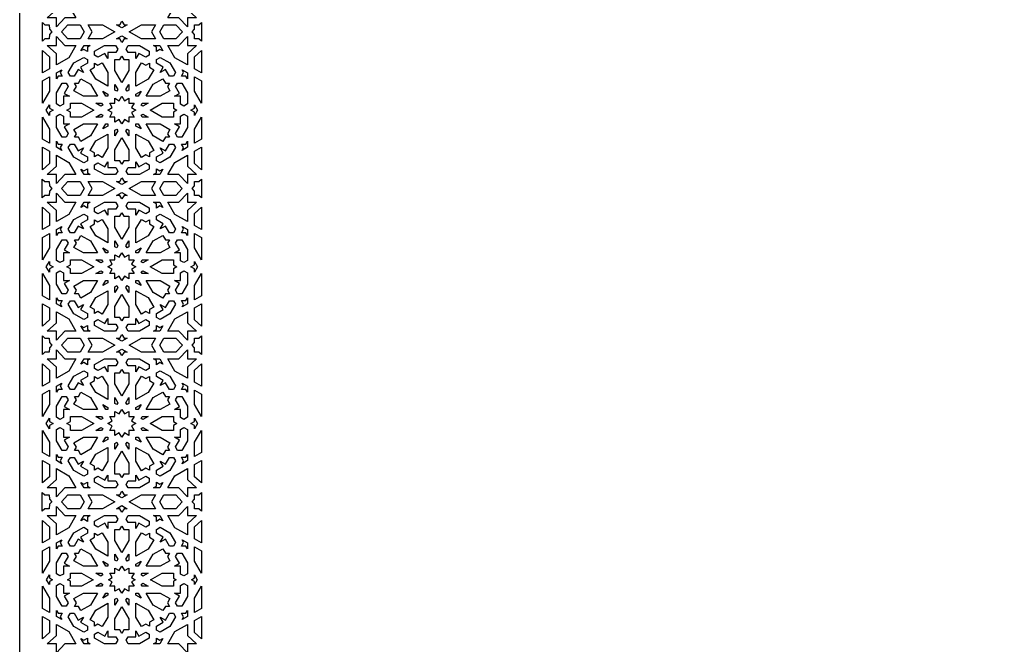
# Model space of a CAD drawing. Extents: x -430 to 430, y -1150 to 1150.
# Drawn here: x -430 to 0, y -28.9 to 246.4 of the extents above; entities that cross this region are included whole.
import ezdxf

# ---------------------------------------------------------------- set-up
doc = ezdxf.new("R2010")
doc.units = 0
doc.layers.add('LAYER_1', color=18, linetype='CONTINUOUS')

msp = doc.modelspace()

# ---------------------------------------------------------------- linework, layer by layer
at = {"layer": 'LAYER_1'}
for points in [[(-430, -1150), (430, -1150), (430, 1150), (-430, 1150)], [(-408.35, 252.46), (-405.2, 247.1), (-410.1, 247.1), (-413.8, 243.11), (-413.8, 247.1), (-417.85, 247.1), (-413.8, 250.74), (-413.8, 255.56)], [(-356.2, 250.74), (-352.14, 247.1), (-356.2, 247.1), (-356.2, 243.11), (-359.89, 247.1), (-364.8, 247.1), (-361.65, 252.46), (-356.2, 255.56)], [(-384.07, 244.05), (-382.64, 244.05), (-385, 242.71), (-387.36, 244.05), (-385.93, 244.05), (-385, 245.63)], [(-418.84, 244.05), (-416.96, 244.05), (-416.9, 242.14), (-415.83, 240.99), (-416.9, 239.84), (-416.96, 237.92), (-418.84, 237.92), (-419.98, 236.9), (-419.98, 245.08)], [(-401.62, 240.99), (-403.42, 237.92), (-408.74, 237.92), (-411.58, 240.99), (-408.74, 244.05), (-403.42, 244.05)], [(-388.15, 240.99), (-393.55, 237.92), (-399.84, 237.92), (-398.04, 240.99), (-399.84, 244.05), (-393.55, 244.05)], [(-371.95, 240.99), (-370.16, 237.92), (-376.45, 237.92), (-381.85, 240.99), (-376.45, 244.05), (-370.16, 244.05)], [(-358.42, 240.99), (-361.26, 237.92), (-366.58, 237.92), (-368.38, 240.99), (-366.58, 244.05), (-361.26, 244.05)], [(-350.01, 236.9), (-351.15, 237.92), (-353.04, 237.92), (-353.1, 239.84), (-354.17, 240.99), (-353.1, 242.14), (-353.04, 244.05), (-351.15, 244.05), (-350.01, 245.08)], [(-410.1, 234.88), (-405.2, 234.88), (-408.35, 229.51), (-413.8, 226.41), (-413.8, 231.24), (-417.85, 234.88), (-413.8, 234.88), (-413.8, 238.86)], [(-382.64, 237.92), (-384.07, 237.92), (-385, 236.34), (-385.93, 237.92), (-387.36, 237.92), (-385, 239.26)], [(-356.2, 234.88), (-352.14, 234.88), (-356.2, 231.24), (-356.2, 226.41), (-361.65, 229.51), (-364.8, 234.88), (-359.89, 234.88), (-356.2, 238.86)], [(-416.9, 229.95), (-416.9, 224.62), (-419.98, 222.87), (-419.98, 232.72)], [(-400.15, 234.17), (-400.15, 232.35), (-401.75, 233.26), (-402.99, 232.56), (-401.63, 234.88), (-398.91, 234.88)], [(-386.82, 233.32), (-387.7, 231.83), (-391.18, 231.83), (-391.18, 229.24), (-392.5, 231.48), (-395.52, 229.77), (-397.03, 230.63), (-397.03, 232.43), (-392.72, 234.88), (-387.74, 234.88)], [(-372.97, 232.43), (-372.97, 230.63), (-374.48, 229.77), (-377.5, 231.48), (-378.82, 229.24), (-378.82, 231.83), (-382.3, 231.83), (-383.17, 233.32), (-382.26, 234.88), (-377.28, 234.88)], [(-367.01, 232.56), (-368.25, 233.26), (-369.85, 232.35), (-369.85, 234.17), (-371.09, 234.88), (-368.37, 234.88)], [(-350.01, 222.87), (-353.1, 224.62), (-353.1, 229.95), (-350.01, 232.72)], [(-400.19, 228.83), (-400.19, 227.12), (-403.21, 225.4), (-401.89, 223.15), (-404.17, 224.45), (-405.92, 221.48), (-407.66, 221.48), (-408.57, 223.04), (-406.08, 227.28), (-401.77, 229.73)], [(-384.11, 228.79), (-381.91, 228.79), (-381.91, 223.96), (-385, 218.7), (-388.09, 223.96), (-388.09, 228.79), (-385.88, 228.79), (-385, 230.29)], [(-363.91, 227.28), (-361.42, 223.04), (-362.34, 221.48), (-364.08, 221.48), (-365.82, 224.45), (-368.11, 223.15), (-366.79, 225.4), (-369.81, 227.12), (-369.81, 228.83), (-368.22, 229.73)], [(-412.16, 223.02), (-411.23, 221.44), (-413.09, 221.44), (-413.8, 220.22), (-413.8, 222.9), (-411.44, 224.24)], [(-391.18, 223.15), (-391.18, 217.07), (-396.53, 220.11), (-398.98, 224.29), (-397.07, 225.37), (-397.07, 227.11), (-395.54, 226.24), (-393.63, 227.32)], [(-374.46, 226.24), (-372.93, 227.11), (-372.93, 225.37), (-371.02, 224.29), (-373.47, 220.11), (-378.82, 217.07), (-378.82, 223.15), (-376.36, 227.32)], [(-356.2, 222.9), (-356.2, 220.22), (-356.91, 221.44), (-358.76, 221.44), (-357.84, 223.02), (-358.55, 224.24)], [(-416.9, 214.84), (-419.98, 209.58), (-419.98, 219.35), (-416.9, 221.1)], [(-398.8, 217.88), (-395.71, 212.62), (-401.88, 212.62), (-406.13, 215.03), (-405.03, 216.91), (-405.91, 218.41), (-404.14, 218.41), (-403.04, 220.29)], [(-365.86, 218.41), (-364.09, 218.41), (-364.97, 216.91), (-363.87, 215.03), (-368.11, 212.62), (-374.29, 212.62), (-371.2, 217.88), (-366.96, 220.29)], [(-350.01, 219.35), (-350.01, 209.58), (-353.1, 214.84), (-353.1, 221.1)], [(-408.61, 216.88), (-410.35, 213.91), (-408.07, 212.62), (-410.71, 212.62), (-410.71, 209.18), (-412.22, 208.33), (-413.8, 209.23), (-413.8, 214.13), (-411.31, 218.37), (-409.48, 218.37)], [(-386.79, 215.65), (-387.26, 214.84), (-388.09, 215.31), (-388.09, 217.87)], [(-381.91, 215.31), (-382.73, 214.84), (-383.21, 215.65), (-381.91, 217.87)], [(-356.2, 214.13), (-356.2, 209.23), (-357.78, 208.33), (-359.29, 209.18), (-359.29, 212.62), (-361.93, 212.62), (-359.64, 213.91), (-361.39, 216.88), (-360.51, 218.37), (-358.68, 218.37)], [(-391.18, 213.55), (-391.18, 212.61), (-392.13, 212.61), (-393.44, 214.83)], [(-383.87, 210.68), (-381.91, 211.79), (-381.91, 209.57), (-379.65, 209.57), (-380.78, 207.64), (-378.82, 206.53), (-380.78, 205.42), (-379.65, 203.49), (-381.91, 203.49), (-381.91, 201.27), (-383.87, 202.38), (-385, 200.45), (-386.13, 202.38), (-388.09, 201.27), (-388.09, 203.49), (-390.35, 203.49), (-389.22, 205.42), (-391.18, 206.53), (-389.22, 207.64), (-390.35, 209.57), (-388.09, 209.57), (-388.09, 211.79), (-386.13, 210.68), (-385, 212.61)], [(-377.86, 212.61), (-378.82, 212.61), (-378.82, 213.55), (-376.56, 214.83)], [(-416.9, 207.44), (-415.29, 206.53), (-416.9, 205.62), (-416.9, 204.21), (-418.26, 206.53), (-416.9, 208.85)], [(-397.36, 206.53), (-402.71, 203.49), (-407.61, 203.49), (-407.61, 205.66), (-409.14, 206.53), (-407.61, 207.4), (-407.61, 209.57), (-402.71, 209.57)], [(-393.44, 208.76), (-394.27, 208.29), (-396.52, 209.57), (-393.92, 209.57)], [(-375.73, 208.29), (-376.55, 208.76), (-376.08, 209.57), (-373.47, 209.57)], [(-362.38, 207.4), (-360.85, 206.53), (-362.38, 205.66), (-362.38, 203.49), (-367.29, 203.49), (-372.63, 206.53), (-367.29, 209.57), (-362.38, 209.57)], [(-351.74, 206.53), (-353.1, 204.21), (-353.1, 205.62), (-354.7, 206.53), (-353.1, 207.44), (-353.1, 208.85)], [(-416.9, 198.22), (-416.9, 191.96), (-419.98, 193.71), (-419.98, 203.49)], [(-410.71, 203.88), (-410.71, 200.45), (-408.07, 200.45), (-410.35, 199.15), (-408.61, 196.18), (-409.48, 194.69), (-411.31, 194.69), (-413.8, 198.93), (-413.8, 203.83), (-412.22, 204.73)], [(-393.44, 204.3), (-393.92, 203.49), (-396.52, 203.49), (-394.27, 204.77)], [(-373.47, 203.49), (-376.08, 203.49), (-376.55, 204.3), (-375.73, 204.77)], [(-356.2, 203.83), (-356.2, 198.93), (-358.68, 194.69), (-360.51, 194.69), (-361.39, 196.18), (-359.64, 199.15), (-361.93, 200.45), (-359.29, 200.45), (-359.29, 203.88), (-357.78, 204.73)], [(-350, 203.46), (-350, 193.71), (-350.01, 193.71), (-353.1, 191.96), (-353.1, 198.22), (-350.01, 203.49)], [(-398.8, 195.18), (-403.04, 192.77), (-404.14, 194.65), (-405.91, 194.65), (-405.03, 196.15), (-406.13, 198.03), (-401.88, 200.45), (-395.71, 200.45)], [(-391.18, 199.51), (-393.44, 198.23), (-392.13, 200.45), (-391.18, 200.45)], [(-386.79, 197.41), (-388.09, 195.19), (-388.09, 197.75), (-387.26, 198.22)], [(-381.91, 197.75), (-381.91, 195.19), (-383.21, 197.41), (-382.73, 198.22)], [(-376.56, 198.23), (-378.82, 199.51), (-378.82, 200.45), (-377.86, 200.45)], [(-363.87, 198.03), (-364.97, 196.15), (-364.09, 194.65), (-365.86, 194.65), (-366.96, 192.77), (-371.2, 195.18), (-374.29, 200.45), (-368.11, 200.45)], [(-391.18, 189.91), (-393.63, 185.74), (-395.54, 186.82), (-397.07, 185.95), (-397.07, 187.69), (-398.98, 188.78), (-396.53, 192.95), (-391.18, 195.99)], [(-381.91, 189.1), (-381.91, 184.27), (-384.11, 184.27), (-385, 182.77), (-385.88, 184.27), (-388.09, 184.27), (-388.09, 189.1), (-385, 194.36)], [(-373.47, 192.95), (-371.02, 188.78), (-372.93, 187.69), (-372.93, 185.95), (-374.46, 186.82), (-376.36, 185.74), (-378.82, 189.91), (-378.82, 195.99)], [(-416.9, 188.44), (-416.9, 183.11), (-419.98, 180.34), (-419.98, 190.2)], [(-413.09, 191.62), (-411.23, 191.62), (-412.16, 190.05), (-411.44, 188.83), (-413.8, 190.17), (-413.8, 192.84)], [(-404.17, 188.61), (-401.89, 189.91), (-403.21, 187.66), (-400.19, 185.95), (-400.19, 184.23), (-401.77, 183.33), (-406.08, 185.78), (-408.57, 190.02), (-407.66, 191.58), (-405.92, 191.58)], [(-361.42, 190.02), (-363.91, 185.78), (-368.22, 183.33), (-369.81, 184.23), (-369.81, 185.95), (-366.79, 187.66), (-368.11, 189.91), (-365.82, 188.61), (-364.08, 191.58), (-362.34, 191.58)], [(-356.2, 190.17), (-358.55, 188.83), (-357.84, 190.05), (-358.76, 191.62), (-356.91, 191.62), (-356.2, 192.84)], [(-350, 190.19), (-350, 180.35), (-350.01, 180.34), (-353.1, 183.11), (-353.1, 188.44), (-350.01, 190.2)], [(-408.35, 183.55), (-405.2, 178.19), (-410.1, 178.19), (-413.8, 174.2), (-413.8, 178.19), (-417.85, 178.19), (-413.8, 181.82), (-413.8, 186.65)], [(-356.2, 181.82), (-352.14, 178.19), (-356.2, 178.19), (-356.2, 174.2), (-359.89, 178.19), (-364.8, 178.19), (-361.65, 183.55), (-356.2, 186.65)], [(-400.15, 178.89), (-398.91, 178.19), (-401.63, 178.19), (-402.99, 180.51), (-401.75, 179.8), (-400.15, 180.71)], [(-391.18, 181.23), (-387.7, 181.23), (-386.82, 179.74), (-387.74, 178.18), (-392.72, 178.18), (-397.03, 180.63), (-397.03, 182.43), (-395.52, 183.29), (-392.5, 181.58), (-391.18, 183.82)], [(-377.5, 181.58), (-374.48, 183.29), (-372.97, 182.43), (-372.97, 180.63), (-377.28, 178.18), (-382.26, 178.18), (-383.17, 179.74), (-382.3, 181.23), (-378.82, 181.23), (-378.82, 183.82)], [(-368.25, 179.8), (-367.01, 180.51), (-368.37, 178.19), (-371.09, 178.19), (-369.85, 178.89), (-369.85, 180.71)], [(-384.07, 175.14), (-382.64, 175.14), (-385, 173.8), (-387.36, 175.14), (-385.93, 175.14), (-385, 176.72)], [(-418.84, 175.14), (-416.96, 175.14), (-416.9, 173.22), (-415.84, 172.09), (-416.9, 170.95), (-416.96, 169.03), (-418.84, 169.03), (-420, 168), (-420, 176.18)], [(-401.62, 172.09), (-403.42, 169.03), (-408.74, 169.03), (-411.57, 172.09), (-408.74, 175.14), (-403.42, 175.14)], [(-388.17, 172.09), (-393.55, 169.03), (-399.84, 169.03), (-398.05, 172.09), (-399.84, 175.14), (-393.55, 175.14)], [(-371.95, 172.09), (-370.16, 169.03), (-376.45, 169.03), (-381.82, 172.09), (-376.45, 175.14), (-370.16, 175.14)], [(-358.43, 172.09), (-361.26, 169.03), (-366.58, 169.03), (-368.37, 172.09), (-366.58, 175.14), (-361.26, 175.14)], [(-350, 168), (-351.15, 169.03), (-353.04, 169.03), (-353.1, 170.95), (-354.15, 172.09), (-353.1, 173.22), (-353.04, 175.14), (-351.15, 175.14), (-350, 176.18)], [(-410.1, 165.99), (-405.2, 165.99), (-408.35, 160.62), (-413.8, 157.52), (-413.8, 162.35), (-417.85, 165.99), (-413.8, 165.99), (-413.8, 169.98)], [(-382.64, 169.03), (-384.07, 169.03), (-385, 167.45), (-385.93, 169.03), (-387.36, 169.03), (-385, 170.37)], [(-356.2, 165.99), (-352.14, 165.99), (-356.2, 162.35), (-356.2, 157.52), (-361.65, 160.62), (-364.8, 165.99), (-359.89, 165.99), (-356.2, 169.98)], [(-416.9, 161.06), (-416.9, 155.73), (-419.98, 153.98), (-419.98, 163.83)], [(-400.15, 165.28), (-400.15, 163.46), (-401.75, 164.37), (-402.99, 163.67), (-401.63, 165.99), (-398.91, 165.99)], [(-386.82, 164.43), (-387.7, 162.94), (-391.18, 162.94), (-391.18, 160.35), (-392.5, 162.6), (-395.52, 160.88), (-397.03, 161.74), (-397.03, 163.54), (-392.72, 165.99), (-387.74, 165.99)], [(-372.97, 163.54), (-372.97, 161.74), (-374.48, 160.88), (-377.5, 162.6), (-378.82, 160.35), (-378.82, 162.94), (-382.3, 162.94), (-383.17, 164.43), (-382.26, 165.99), (-377.28, 165.99)], [(-367.01, 163.67), (-368.25, 164.37), (-369.85, 163.46), (-369.85, 165.28), (-371.09, 165.99), (-368.37, 165.99)], [(-350, 163.82), (-350, 153.98), (-350.01, 153.98), (-353.1, 155.73), (-353.1, 161.06), (-350.01, 163.83)], [(-400.19, 159.94), (-400.19, 158.23), (-403.21, 156.51), (-401.89, 154.27), (-404.17, 155.56), (-405.92, 152.59), (-407.66, 152.59), (-408.57, 154.15), (-406.08, 158.39), (-401.77, 160.84)], [(-384.11, 159.9), (-381.91, 159.9), (-381.91, 155.08), (-385, 149.81), (-388.09, 155.08), (-388.09, 159.9), (-385.88, 159.9), (-385, 161.4)], [(-363.91, 158.39), (-361.42, 154.15), (-362.34, 152.59), (-364.08, 152.59), (-365.82, 155.56), (-368.11, 154.27), (-366.79, 156.51), (-369.81, 158.23), (-369.81, 159.94), (-368.22, 160.84)], [(-412.16, 154.13), (-411.23, 152.55), (-413.09, 152.55), (-413.8, 151.33), (-413.8, 154.01), (-411.44, 155.35)], [(-391.18, 154.26), (-391.18, 148.18), (-396.53, 151.22), (-398.98, 155.4), (-397.07, 156.48), (-397.07, 158.22), (-395.54, 157.35), (-393.63, 158.44)], [(-374.46, 157.35), (-372.93, 158.22), (-372.93, 156.48), (-371.02, 155.4), (-373.47, 151.22), (-378.82, 148.18), (-378.82, 154.26), (-376.36, 158.44)], [(-356.2, 154.01), (-356.2, 151.33), (-356.91, 152.55), (-358.76, 152.55), (-357.84, 154.13), (-358.55, 155.35)], [(-416.9, 145.95), (-419.98, 140.69), (-419.98, 150.46), (-416.9, 152.22)], [(-398.8, 148.99), (-395.71, 143.73), (-401.88, 143.73), (-406.13, 146.14), (-405.03, 148.02), (-405.91, 149.52), (-404.14, 149.52), (-403.04, 151.4)], [(-365.86, 149.52), (-364.09, 149.52), (-364.97, 148.02), (-363.87, 146.14), (-368.11, 143.73), (-374.29, 143.73), (-371.2, 148.99), (-366.96, 151.4)], [(-350.01, 150.46), (-350, 150.47), (-350, 140.71), (-350.01, 140.69), (-353.1, 145.95), (-353.1, 152.22)], [(-408.61, 148), (-410.35, 145.03), (-408.07, 143.73), (-410.71, 143.73), (-410.71, 140.3), (-412.22, 139.44), (-413.8, 140.34), (-413.8, 145.24), (-411.31, 149.48), (-409.48, 149.48)], [(-386.79, 146.77), (-387.26, 145.95), (-388.09, 146.42), (-388.09, 148.98)], [(-381.91, 146.42), (-382.73, 145.95), (-383.21, 146.77), (-381.91, 148.98)], [(-356.2, 145.24), (-356.2, 140.34), (-357.78, 139.44), (-359.29, 140.3), (-359.29, 143.73), (-361.93, 143.73), (-359.64, 145.03), (-361.39, 148), (-360.51, 149.48), (-358.68, 149.48)], [(-391.18, 144.67), (-391.18, 143.73), (-392.13, 143.73), (-393.44, 145.95)], [(-383.87, 141.79), (-381.91, 142.91), (-381.91, 140.68), (-379.65, 140.68), (-380.78, 138.76), (-378.82, 137.64), (-380.78, 136.53), (-379.65, 134.61), (-381.91, 134.61), (-381.91, 132.38), (-383.87, 133.49), (-385, 131.57), (-386.13, 133.49), (-388.09, 132.38), (-388.09, 134.61), (-390.35, 134.61), (-389.22, 136.53), (-391.18, 137.64), (-389.22, 138.76), (-390.35, 140.68), (-388.09, 140.68), (-388.09, 142.91), (-386.13, 141.79), (-385, 143.72)], [(-377.86, 143.73), (-378.82, 143.73), (-378.82, 144.67), (-376.56, 145.95)], [(-416.9, 138.55), (-415.29, 137.64), (-416.9, 136.73), (-416.9, 135.32), (-418.26, 137.64), (-416.9, 139.96)], [(-397.36, 137.64), (-402.71, 134.6), (-407.61, 134.6), (-407.61, 136.77), (-409.14, 137.64), (-407.61, 138.51), (-407.61, 140.68), (-402.71, 140.68)], [(-393.44, 139.87), (-394.27, 139.4), (-396.52, 140.68), (-393.92, 140.68)], [(-375.73, 139.4), (-376.55, 139.87), (-376.08, 140.68), (-373.47, 140.68)], [(-362.38, 138.51), (-360.85, 137.64), (-362.38, 136.77), (-362.38, 134.6), (-367.29, 134.6), (-372.63, 137.64), (-367.29, 140.68), (-362.38, 140.68)], [(-351.74, 137.64), (-353.1, 135.32), (-353.1, 136.73), (-354.7, 137.64), (-353.1, 138.55), (-353.1, 139.96)], [(-416.9, 129.33), (-416.9, 123.07), (-419.98, 124.82), (-419.98, 134.6)], [(-410.71, 134.99), (-410.71, 131.56), (-408.07, 131.56), (-410.35, 130.26), (-408.61, 127.29), (-409.48, 125.8), (-411.31, 125.8), (-413.8, 130.05), (-413.8, 134.95), (-412.22, 135.85)], [(-393.44, 135.42), (-393.92, 134.61), (-396.52, 134.61), (-394.27, 135.89)], [(-373.47, 134.61), (-376.08, 134.61), (-376.55, 135.42), (-375.73, 135.89)], [(-356.2, 134.95), (-356.2, 130.05), (-358.68, 125.8), (-360.51, 125.8), (-361.39, 127.29), (-359.64, 130.26), (-361.93, 131.56), (-359.29, 131.56), (-359.29, 134.99), (-357.78, 135.85)], [(-350.01, 124.82), (-353.1, 123.07), (-353.1, 129.33), (-350.01, 134.6)], [(-398.8, 126.29), (-403.04, 123.88), (-404.14, 125.76), (-405.91, 125.76), (-405.03, 127.27), (-406.13, 129.15), (-401.88, 131.56), (-395.71, 131.56)], [(-391.18, 130.62), (-393.44, 129.34), (-392.13, 131.56), (-391.18, 131.56)], [(-386.79, 128.52), (-388.09, 126.3), (-388.09, 128.86), (-387.26, 129.33)], [(-381.91, 128.86), (-381.91, 126.3), (-383.21, 128.52), (-382.73, 129.33)], [(-376.56, 129.34), (-378.82, 130.62), (-378.82, 131.56), (-377.86, 131.56)], [(-363.87, 129.15), (-364.97, 127.27), (-364.09, 125.76), (-365.86, 125.76), (-366.96, 123.88), (-371.2, 126.29), (-374.29, 131.56), (-368.11, 131.56)], [(-391.18, 121.03), (-393.63, 116.85), (-395.54, 117.93), (-397.07, 117.06), (-397.07, 118.8), (-398.98, 119.89), (-396.53, 124.07), (-391.18, 127.1)], [(-381.91, 120.21), (-381.91, 115.39), (-384.11, 115.39), (-385, 113.88), (-385.88, 115.39), (-388.09, 115.39), (-388.09, 120.21), (-385, 125.47)], [(-373.47, 124.07), (-371.02, 119.89), (-372.93, 118.8), (-372.93, 117.06), (-374.46, 117.93), (-376.36, 116.85), (-378.82, 121.03), (-378.82, 127.1)], [(-416.9, 119.55), (-416.9, 114.23), (-419.98, 111.45), (-419.98, 121.31)], [(-413.09, 122.74), (-411.23, 122.74), (-412.16, 121.16), (-411.44, 119.94), (-413.8, 121.28), (-413.8, 123.96)], [(-404.17, 119.72), (-401.89, 121.02), (-403.21, 118.77), (-400.19, 117.06), (-400.19, 115.34), (-401.77, 114.44), (-406.08, 116.89), (-408.57, 121.14), (-407.66, 122.69), (-405.92, 122.69)], [(-361.42, 121.14), (-363.91, 116.89), (-368.22, 114.44), (-369.81, 115.34), (-369.81, 117.06), (-366.79, 118.77), (-368.11, 121.02), (-365.82, 119.72), (-364.08, 122.69), (-362.34, 122.69)], [(-356.2, 121.28), (-358.55, 119.94), (-357.84, 121.16), (-358.76, 122.74), (-356.91, 122.74), (-356.2, 123.96)], [(-350.01, 111.45), (-353.1, 114.23), (-353.1, 119.55), (-350.01, 121.31)], [(-408.35, 114.66), (-405.2, 109.3), (-410.1, 109.3), (-413.8, 105.31), (-413.8, 109.3), (-417.85, 109.3), (-413.8, 112.94), (-413.8, 117.76)], [(-356.2, 112.94), (-352.14, 109.3), (-356.2, 109.3), (-356.2, 105.31), (-359.89, 109.3), (-364.8, 109.3), (-361.65, 114.66), (-356.2, 117.76)], [(-400.15, 110), (-398.91, 109.3), (-401.63, 109.3), (-402.99, 111.62), (-401.75, 110.91), (-400.15, 111.82)], [(-391.18, 112.34), (-387.7, 112.34), (-386.82, 110.86), (-387.74, 109.3), (-392.72, 109.3), (-397.03, 111.75), (-397.03, 113.55), (-395.52, 114.4), (-392.5, 112.69), (-391.18, 114.94)], [(-377.5, 112.69), (-374.48, 114.4), (-372.97, 113.55), (-372.97, 111.75), (-377.28, 109.3), (-382.26, 109.3), (-383.17, 110.86), (-382.3, 112.34), (-378.82, 112.34), (-378.82, 114.94)], [(-368.25, 110.91), (-367.01, 111.62), (-368.37, 109.3), (-371.09, 109.3), (-369.85, 110), (-369.85, 111.82)], [(-384.07, 106.25), (-382.64, 106.25), (-385, 104.91), (-387.36, 106.25), (-385.93, 106.25), (-385, 107.83)], [(-418.84, 106.25), (-416.96, 106.25), (-416.9, 104.34), (-415.83, 103.19), (-416.9, 102.04), (-416.96, 100.12), (-418.84, 100.12), (-419.98, 99.1), (-419.98, 107.28)], [(-401.62, 103.19), (-403.42, 100.12), (-408.74, 100.12), (-411.58, 103.19), (-408.74, 106.25), (-403.42, 106.25)], [(-388.15, 103.19), (-393.55, 100.12), (-399.84, 100.12), (-398.04, 103.19), (-399.84, 106.25), (-393.55, 106.25)], [(-371.95, 103.19), (-370.16, 100.12), (-376.45, 100.12), (-381.85, 103.19), (-376.45, 106.25), (-370.16, 106.25)], [(-358.42, 103.19), (-361.26, 100.12), (-366.58, 100.12), (-368.38, 103.19), (-366.58, 106.25), (-361.26, 106.25)], [(-350.01, 99.1), (-351.15, 100.12), (-353.04, 100.12), (-353.1, 102.04), (-354.17, 103.19), (-353.1, 104.34), (-353.04, 106.25), (-351.15, 106.25), (-350.01, 107.28)], [(-410.1, 97.07), (-405.2, 97.07), (-408.35, 91.71), (-413.8, 88.61), (-413.8, 93.44), (-417.85, 97.07), (-413.8, 97.07), (-413.8, 101.06)], [(-382.64, 100.12), (-384.07, 100.12), (-385, 98.54), (-385.93, 100.12), (-387.36, 100.12), (-385, 101.46)], [(-356.2, 97.07), (-352.14, 97.07), (-356.2, 93.44), (-356.2, 88.61), (-361.65, 91.71), (-364.8, 97.07), (-359.89, 97.07), (-356.2, 101.06)], [(-416.9, 92.15), (-416.9, 86.82), (-419.98, 85.06), (-419.98, 94.92)], [(-400.15, 96.37), (-400.15, 94.55), (-401.75, 95.46), (-402.99, 94.75), (-401.63, 97.07), (-398.91, 97.07)], [(-386.82, 95.52), (-387.7, 94.03), (-391.18, 94.03), (-391.18, 91.44), (-392.5, 93.68), (-395.52, 91.97), (-397.03, 92.82), (-397.03, 94.63), (-392.72, 97.08), (-387.74, 97.08)], [(-372.97, 94.63), (-372.97, 92.82), (-374.48, 91.97), (-377.5, 93.68), (-378.82, 91.44), (-378.82, 94.03), (-382.3, 94.03), (-383.17, 95.52), (-382.26, 97.08), (-377.28, 97.08)], [(-367.01, 94.75), (-368.25, 95.46), (-369.85, 94.55), (-369.85, 96.37), (-371.09, 97.07), (-368.37, 97.07)], [(-350.01, 85.06), (-353.1, 86.82), (-353.1, 92.15), (-350.01, 94.92)], [(-400.19, 91.03), (-400.19, 89.31), (-403.21, 87.6), (-401.89, 85.35), (-404.17, 86.65), (-405.92, 83.68), (-407.66, 83.68), (-408.57, 85.24), (-406.08, 89.48), (-401.77, 91.93)], [(-384.11, 90.98), (-381.91, 90.98), (-381.91, 86.16), (-385, 80.9), (-388.09, 86.16), (-388.09, 90.98), (-385.88, 90.98), (-385, 92.49)], [(-363.91, 89.48), (-361.42, 85.24), (-362.34, 83.68), (-364.08, 83.68), (-365.82, 86.65), (-368.11, 85.35), (-366.79, 87.6), (-369.81, 89.31), (-369.81, 91.03), (-368.22, 91.93)], [(-412.16, 85.21), (-411.23, 83.64), (-413.09, 83.64), (-413.8, 82.41), (-413.8, 85.09), (-411.44, 86.43)], [(-391.18, 85.35), (-391.18, 79.27), (-396.53, 82.31), (-398.98, 86.48), (-397.07, 87.57), (-397.07, 89.31), (-395.54, 88.44), (-393.63, 89.52)], [(-374.46, 88.44), (-372.93, 89.31), (-372.93, 87.57), (-371.02, 86.48), (-373.47, 82.31), (-378.82, 79.27), (-378.82, 85.35), (-376.36, 89.52)], [(-356.2, 85.09), (-356.2, 82.41), (-356.91, 83.64), (-358.76, 83.64), (-357.84, 85.21), (-358.55, 86.43)], [(-416.9, 77.04), (-419.98, 71.77), (-419.98, 81.55), (-416.9, 83.3)], [(-398.8, 80.08), (-395.71, 74.81), (-401.88, 74.81), (-406.13, 77.23), (-405.03, 79.1), (-405.91, 80.61), (-404.14, 80.61), (-403.04, 82.49)], [(-365.86, 80.61), (-364.09, 80.61), (-364.97, 79.1), (-363.87, 77.23), (-368.11, 74.81), (-374.29, 74.81), (-371.2, 80.08), (-366.96, 82.49)], [(-350.01, 81.55), (-350.01, 71.77), (-353.1, 77.04), (-353.1, 83.3)], [(-408.61, 79.08), (-410.35, 76.11), (-408.07, 74.81), (-410.71, 74.81), (-410.71, 71.38), (-412.22, 70.52), (-413.8, 71.43), (-413.8, 76.33), (-411.31, 80.57), (-409.48, 80.57)], [(-386.79, 77.85), (-387.26, 77.04), (-388.09, 77.51), (-388.09, 80.07)], [(-381.91, 77.51), (-382.73, 77.04), (-383.21, 77.85), (-381.91, 80.07)], [(-356.2, 76.33), (-356.2, 71.43), (-357.78, 70.52), (-359.29, 71.38), (-359.29, 74.81), (-361.93, 74.81), (-359.64, 76.11), (-361.39, 79.08), (-360.51, 80.57), (-358.68, 80.57)], [(-391.18, 75.75), (-391.18, 74.81), (-392.13, 74.81), (-393.44, 77.03)], [(-383.87, 72.88), (-381.91, 73.99), (-381.91, 71.77), (-379.65, 71.77), (-380.78, 69.84), (-378.82, 68.73), (-380.78, 67.62), (-379.65, 65.69), (-381.91, 65.69), (-381.91, 63.46), (-383.87, 64.58), (-385, 62.65), (-386.13, 64.58), (-388.09, 63.46), (-388.09, 65.69), (-390.35, 65.69), (-389.22, 67.62), (-391.18, 68.73), (-389.22, 69.84), (-390.35, 71.77), (-388.09, 71.77), (-388.09, 73.99), (-386.13, 72.88), (-385, 74.81)], [(-377.86, 74.81), (-378.82, 74.81), (-378.82, 75.75), (-376.56, 77.03)], [(-416.9, 69.64), (-415.29, 68.73), (-416.9, 67.82), (-416.9, 66.41), (-418.26, 68.73), (-416.9, 71.05)], [(-397.36, 68.73), (-402.71, 65.69), (-407.61, 65.69), (-407.61, 67.86), (-409.14, 68.73), (-407.61, 69.6), (-407.61, 71.77), (-402.71, 71.77)], [(-393.44, 70.96), (-394.27, 70.49), (-396.52, 71.77), (-393.92, 71.77)], [(-375.73, 70.49), (-376.55, 70.96), (-376.08, 71.77), (-373.47, 71.77)], [(-362.38, 69.6), (-360.85, 68.73), (-362.38, 67.86), (-362.38, 65.69), (-367.29, 65.69), (-372.63, 68.73), (-367.29, 71.77), (-362.38, 71.77)], [(-351.74, 68.73), (-353.1, 66.41), (-353.1, 67.82), (-354.7, 68.73), (-353.1, 69.64), (-353.1, 71.05)], [(-416.9, 60.42), (-416.9, 54.16), (-419.98, 55.91), (-419.98, 65.68)], [(-410.71, 66.08), (-410.71, 62.64), (-408.07, 62.64), (-410.35, 61.35), (-408.61, 58.38), (-409.48, 56.89), (-411.31, 56.89), (-413.8, 61.13), (-413.8, 66.03), (-412.22, 66.93)], [(-393.44, 66.5), (-393.92, 65.69), (-396.52, 65.69), (-394.27, 66.97)], [(-373.47, 65.69), (-376.08, 65.69), (-376.55, 66.5), (-375.73, 66.97)], [(-356.2, 66.03), (-356.2, 61.13), (-358.68, 56.89), (-360.51, 56.89), (-361.39, 58.38), (-359.64, 61.35), (-361.93, 62.64), (-359.29, 62.64), (-359.29, 66.08), (-357.78, 66.93)], [(-350, 65.66), (-350, 55.9), (-350.01, 55.91), (-353.1, 54.16), (-353.1, 60.42), (-350.01, 65.68)], [(-398.8, 57.38), (-403.04, 54.97), (-404.14, 56.85), (-405.91, 56.85), (-405.03, 58.35), (-406.13, 60.23), (-401.88, 62.64), (-395.71, 62.64)], [(-391.18, 61.71), (-393.44, 60.43), (-392.13, 62.64), (-391.18, 62.64)], [(-386.79, 59.61), (-388.09, 57.39), (-388.09, 59.95), (-387.26, 60.42)], [(-381.91, 59.95), (-381.91, 57.39), (-383.21, 59.61), (-382.73, 60.42)], [(-376.56, 60.43), (-378.82, 61.71), (-378.82, 62.64), (-377.86, 62.64)], [(-363.87, 60.23), (-364.97, 58.35), (-364.09, 56.85), (-365.86, 56.85), (-366.96, 54.97), (-371.2, 57.38), (-374.29, 62.64), (-368.11, 62.64)], [(-391.18, 52.11), (-393.63, 47.94), (-395.54, 49.02), (-397.07, 48.15), (-397.07, 49.89), (-398.98, 50.97), (-396.53, 55.15), (-391.18, 58.19)], [(-381.91, 51.3), (-381.91, 46.47), (-384.11, 46.47), (-385, 44.97), (-385.88, 46.47), (-388.09, 46.47), (-388.09, 51.3), (-385, 56.56)], [(-373.47, 55.15), (-371.02, 50.97), (-372.93, 49.89), (-372.93, 48.15), (-374.46, 49.02), (-376.36, 47.94), (-378.82, 52.11), (-378.82, 58.19)], [(-416.9, 50.64), (-416.9, 45.31), (-419.98, 42.54), (-419.98, 52.39)], [(-413.09, 53.82), (-411.23, 53.82), (-412.16, 52.24), (-411.44, 51.02), (-413.8, 52.36), (-413.8, 55.04)], [(-404.17, 50.81), (-401.89, 52.11), (-403.21, 49.86), (-400.19, 48.14), (-400.19, 46.43), (-401.77, 45.53), (-406.08, 47.98), (-408.57, 52.22), (-407.66, 53.78), (-405.92, 53.78)], [(-361.42, 52.22), (-363.91, 47.98), (-368.22, 45.53), (-369.81, 46.43), (-369.81, 48.14), (-366.79, 49.86), (-368.11, 52.11), (-365.82, 50.81), (-364.08, 53.78), (-362.34, 53.78)], [(-356.2, 52.36), (-358.55, 51.02), (-357.84, 52.24), (-358.76, 53.82), (-356.91, 53.82), (-356.2, 55.04)], [(-350, 52.39), (-350, 42.55), (-350.01, 42.54), (-353.1, 45.31), (-353.1, 50.64), (-350.01, 52.39)], [(-408.35, 45.75), (-405.2, 40.38), (-410.1, 40.38), (-413.8, 36.4), (-413.8, 40.38), (-417.85, 40.38), (-413.8, 44.02), (-413.8, 48.85)], [(-356.2, 44.02), (-352.14, 40.38), (-356.2, 40.38), (-356.2, 36.4), (-359.89, 40.38), (-364.8, 40.38), (-361.65, 45.75), (-356.2, 48.85)], [(-391.18, 43.43), (-387.7, 43.43), (-386.82, 41.94), (-387.74, 40.38), (-392.72, 40.38), (-397.03, 42.83), (-397.03, 44.63), (-395.52, 45.49), (-392.5, 43.78), (-391.18, 46.02)], [(-377.5, 43.78), (-374.48, 45.49), (-372.97, 44.63), (-372.97, 42.83), (-377.28, 40.38), (-382.26, 40.38), (-383.17, 41.94), (-382.3, 43.43), (-378.82, 43.43), (-378.82, 46.02)], [(-400.15, 41.09), (-398.91, 40.38), (-401.63, 40.38), (-402.99, 42.7), (-401.75, 42), (-400.15, 42.91)], [(-384.07, 37.34), (-382.64, 37.34), (-385, 36), (-387.36, 37.34), (-385.93, 37.34), (-385, 38.92)], [(-368.25, 42), (-367.01, 42.7), (-368.37, 40.38), (-371.09, 40.38), (-369.85, 41.09), (-369.85, 42.91)], [(-418.84, 37.34), (-416.96, 37.34), (-416.9, 35.42), (-415.84, 34.29), (-416.9, 33.15), (-416.96, 31.23), (-418.84, 31.23), (-420, 30.19), (-420, 38.38)], [(-401.62, 34.29), (-403.42, 31.23), (-408.74, 31.23), (-411.57, 34.29), (-408.74, 37.34), (-403.42, 37.34)], [(-388.17, 34.29), (-393.55, 31.23), (-399.84, 31.23), (-398.05, 34.29), (-399.84, 37.34), (-393.55, 37.34)], [(-371.95, 34.29), (-370.16, 31.23), (-376.45, 31.23), (-381.82, 34.29), (-376.45, 37.34), (-370.16, 37.34)], [(-358.43, 34.29), (-361.26, 31.23), (-366.58, 31.23), (-368.37, 34.29), (-366.58, 37.34), (-361.26, 37.34)], [(-350, 30.2), (-351.15, 31.23), (-353.04, 31.23), (-353.1, 33.15), (-354.15, 34.29), (-353.1, 35.42), (-353.04, 37.34), (-351.15, 37.34), (-350, 38.37)], [(-410.1, 28.19), (-405.2, 28.19), (-408.35, 22.82), (-413.8, 19.72), (-413.8, 24.55), (-417.85, 28.19), (-413.8, 28.19), (-413.8, 32.17)], [(-382.64, 31.23), (-384.07, 31.23), (-385, 29.65), (-385.93, 31.23), (-387.36, 31.23), (-385, 32.57)], [(-356.2, 28.19), (-352.14, 28.19), (-356.2, 24.55), (-356.2, 19.72), (-361.65, 22.82), (-364.8, 28.19), (-359.89, 28.19), (-356.2, 32.17)], [(-416.9, 23.26), (-416.9, 17.93), (-419.98, 16.18), (-419.98, 26.03)], [(-400.15, 27.48), (-400.15, 25.66), (-401.75, 26.57), (-402.99, 25.87), (-401.63, 28.19), (-398.91, 28.19)], [(-386.82, 26.63), (-387.7, 25.14), (-391.18, 25.14), (-391.18, 22.55), (-392.5, 24.79), (-395.52, 23.08), (-397.03, 23.94), (-397.03, 25.74), (-392.72, 28.19), (-387.74, 28.19)], [(-372.97, 25.74), (-372.97, 23.94), (-374.48, 23.08), (-377.5, 24.79), (-378.82, 22.55), (-378.82, 25.14), (-382.3, 25.14), (-383.17, 26.63), (-382.26, 28.19), (-377.28, 28.19)], [(-367.01, 25.87), (-368.25, 26.57), (-369.85, 25.66), (-369.85, 27.48), (-371.09, 28.19), (-368.37, 28.19)], [(-350, 26.02), (-350, 16.18), (-350.01, 16.18), (-353.1, 17.93), (-353.1, 23.26), (-350.01, 26.03)], [(-400.19, 22.14), (-400.19, 20.43), (-403.21, 18.71), (-401.89, 16.46), (-404.17, 17.76), (-405.92, 14.79), (-407.66, 14.79), (-408.57, 16.35), (-406.08, 20.59), (-401.77, 23.04)], [(-384.11, 22.1), (-381.91, 22.1), (-381.91, 17.27), (-385, 12.01), (-388.09, 17.27), (-388.09, 22.1), (-385.88, 22.1), (-385, 23.6)], [(-363.91, 20.59), (-361.42, 16.35), (-362.34, 14.79), (-364.08, 14.79), (-365.82, 17.76), (-368.11, 16.46), (-366.79, 18.71), (-369.81, 20.43), (-369.81, 22.14), (-368.22, 23.04)], [(-412.16, 16.33), (-411.23, 14.75), (-413.09, 14.75), (-413.8, 13.53), (-413.8, 16.21), (-411.44, 17.55)], [(-391.18, 16.46), (-391.18, 10.38), (-396.53, 13.42), (-398.98, 17.6), (-397.07, 18.68), (-397.07, 20.42), (-395.54, 19.55), (-393.63, 20.63)], [(-374.46, 19.55), (-372.93, 20.42), (-372.93, 18.68), (-371.02, 17.6), (-373.47, 13.42), (-378.82, 10.38), (-378.82, 16.46), (-376.36, 20.63)], [(-356.2, 16.21), (-356.2, 13.53), (-356.91, 14.75), (-358.76, 14.75), (-357.84, 16.33), (-358.55, 17.55)], [(-416.9, 8.15), (-419.98, 2.89), (-419.98, 12.66), (-416.9, 14.41)], [(-398.8, 11.19), (-395.71, 5.93), (-401.88, 5.93), (-406.13, 8.34), (-405.03, 10.22), (-405.91, 11.72), (-404.14, 11.72), (-403.04, 13.6)], [(-365.86, 11.72), (-364.09, 11.72), (-364.97, 10.22), (-363.87, 8.34), (-368.11, 5.93), (-374.29, 5.93), (-371.2, 11.19), (-366.96, 13.6)], [(-350.01, 12.66), (-350, 12.67), (-350, 2.91), (-350.01, 2.89), (-353.1, 8.15), (-353.1, 14.41)], [(-408.61, 10.2), (-410.35, 7.22), (-408.07, 5.93), (-410.71, 5.93), (-410.71, 2.5), (-412.22, 1.64), (-413.8, 2.54), (-413.8, 7.44), (-411.31, 11.68), (-409.48, 11.68)], [(-386.79, 8.97), (-387.26, 8.15), (-388.09, 8.62), (-388.09, 11.18)], [(-381.91, 8.62), (-382.73, 8.15), (-383.21, 8.97), (-381.91, 11.18)], [(-356.2, 7.44), (-356.2, 2.54), (-357.78, 1.64), (-359.29, 2.5), (-359.29, 5.93), (-361.93, 5.93), (-359.64, 7.22), (-361.39, 10.2), (-360.51, 11.68), (-358.68, 11.68)], [(-391.18, 6.86), (-391.18, 5.93), (-392.13, 5.93), (-393.44, 8.14)], [(-383.87, 3.99), (-381.91, 5.11), (-381.91, 2.88), (-379.65, 2.88), (-380.78, 0.95), (-379.1, 0), (-380.78, -0.95), (-379.65, -2.88), (-381.91, -2.88), (-381.91, -5.11), (-383.87, -3.99), (-385, -5.92), (-386.13, -3.99), (-388.09, -5.11), (-388.09, -2.88), (-390.35, -2.88), (-389.22, -0.95), (-390.9, 0), (-389.22, 0.95), (-390.35, 2.88), (-388.09, 2.88), (-388.09, 5.11), (-386.13, 3.99), (-385, 5.92)], [(-377.86, 5.93), (-378.82, 5.93), (-378.82, 6.86), (-376.56, 8.14)], [(-416.9, 0.75), (-415.57, 0), (-416.9, -0.75), (-416.9, -2.16), (-418.16, 0), (-416.9, 2.16)], [(-397.64, 0), (-402.71, -2.88), (-407.61, -2.88), (-407.61, -0.71), (-408.86, 0), (-407.61, 0.71), (-407.61, 2.88), (-402.71, 2.88)], [(-393.44, 2.07), (-394.27, 1.6), (-396.52, 2.88), (-393.92, 2.88)], [(-375.73, 1.6), (-376.55, 2.07), (-376.08, 2.88), (-373.47, 2.88)], [(-362.38, 0.71), (-361.13, 0), (-362.38, -0.71), (-362.38, -2.88), (-367.29, -2.88), (-372.35, 0), (-367.29, 2.88), (-362.38, 2.88)], [(-351.83, 0), (-353.1, -2.16), (-353.1, -0.75), (-354.43, 0), (-353.1, 0.75), (-353.1, 2.16)], [(-416.9, -8.15), (-416.9, -14.41), (-419.98, -12.66), (-419.98, -2.89)], [(-410.71, -2.5), (-410.71, -5.93), (-408.07, -5.93), (-410.35, -7.22), (-408.61, -10.2), (-409.48, -11.68), (-411.31, -11.68), (-413.8, -7.44), (-413.8, -2.54), (-412.22, -1.64)], [(-393.44, -2.07), (-393.92, -2.88), (-396.52, -2.88), (-394.27, -1.6)], [(-373.47, -2.88), (-376.08, -2.88), (-376.55, -2.07), (-375.73, -1.6)], [(-356.2, -2.54), (-356.2, -7.44), (-358.68, -11.68), (-360.51, -11.68), (-361.39, -10.2), (-359.64, -7.22), (-361.93, -5.93), (-359.29, -5.93), (-359.29, -2.5), (-357.78, -1.64)], [(-350, -2.91), (-350, -12.67), (-350.01, -12.66), (-353.1, -14.41), (-353.1, -8.15), (-350.01, -2.89)], [(-398.8, -11.19), (-403.04, -13.6), (-404.14, -11.72), (-405.91, -11.72), (-405.03, -10.22), (-406.13, -8.34), (-401.88, -5.93), (-395.71, -5.93)], [(-391.18, -6.86), (-393.44, -8.14), (-392.13, -5.93), (-391.18, -5.93)], [(-386.79, -8.97), (-388.09, -11.18), (-388.09, -8.62), (-387.26, -8.15)], [(-381.91, -8.62), (-381.91, -11.18), (-383.21, -8.97), (-382.73, -8.15)], [(-376.56, -8.14), (-378.82, -6.86), (-378.82, -5.93), (-377.86, -5.93)], [(-363.87, -8.34), (-364.97, -10.22), (-364.09, -11.72), (-365.86, -11.72), (-366.96, -13.6), (-371.2, -11.19), (-374.29, -5.93), (-368.11, -5.93)], [(-391.18, -16.46), (-393.63, -20.63), (-395.54, -19.55), (-397.07, -20.42), (-397.07, -18.68), (-398.98, -17.6), (-396.53, -13.42), (-391.18, -10.38)], [(-381.91, -17.27), (-381.91, -22.1), (-384.11, -22.1), (-385, -23.6), (-385.88, -22.1), (-388.09, -22.1), (-388.09, -17.27), (-385, -12.01)], [(-373.47, -13.42), (-371.02, -17.6), (-372.93, -18.68), (-372.93, -20.42), (-374.46, -19.55), (-376.36, -20.63), (-378.82, -16.46), (-378.82, -10.38)], [(-416.9, -17.93), (-416.9, -23.26), (-419.98, -26.03), (-419.98, -16.18)], [(-413.09, -14.75), (-411.23, -14.75), (-412.16, -16.33), (-411.44, -17.55), (-413.8, -16.21), (-413.8, -13.53)], [(-404.17, -17.76), (-401.89, -16.46), (-403.21, -18.71), (-400.19, -20.43), (-400.19, -22.14), (-401.77, -23.04), (-406.08, -20.59), (-408.57, -16.35), (-407.66, -14.79), (-405.92, -14.79)], [(-361.42, -16.35), (-363.91, -20.59), (-368.22, -23.04), (-369.81, -22.14), (-369.81, -20.43), (-366.79, -18.71), (-368.11, -16.46), (-365.82, -17.76), (-364.08, -14.79), (-362.34, -14.79)], [(-356.2, -16.21), (-358.55, -17.55), (-357.84, -16.33), (-358.76, -14.75), (-356.91, -14.75), (-356.2, -13.53)], [(-350, -16.18), (-350, -26.02), (-350.01, -26.03), (-353.1, -23.26), (-353.1, -17.93), (-350.01, -16.18)], [(-408.35, -22.82), (-405.2, -28.19), (-410.1, -28.19), (-413.8, -32.17), (-413.8, -28.19), (-417.85, -28.19), (-413.8, -24.55), (-413.8, -19.72)], [(-356.2, -24.55), (-352.14, -28.19), (-356.2, -28.19), (-356.2, -32.17), (-359.89, -28.19), (-364.8, -28.19), (-361.65, -22.82), (-356.2, -19.72)], [(-400.15, -27.48), (-398.91, -28.19), (-401.63, -28.19), (-402.99, -25.87), (-401.75, -26.57), (-400.15, -25.66)], [(-391.18, -25.14), (-387.7, -25.14), (-386.82, -26.63), (-387.74, -28.19), (-392.72, -28.19), (-397.03, -25.74), (-397.03, -23.94), (-395.52, -23.08), (-392.5, -24.79), (-391.18, -22.55)], [(-377.5, -24.79), (-374.48, -23.08), (-372.97, -23.94), (-372.97, -25.74), (-377.28, -28.19), (-382.26, -28.19), (-383.17, -26.63), (-382.3, -25.14), (-378.82, -25.14), (-378.82, -22.55)], [(-368.25, -26.57), (-367.01, -25.87), (-368.37, -28.19), (-371.09, -28.19), (-369.85, -27.48), (-369.85, -25.66)]]:
    msp.add_lwpolyline(points, close=True, dxfattribs=at)

doc.saveas('drawing.dxf')
